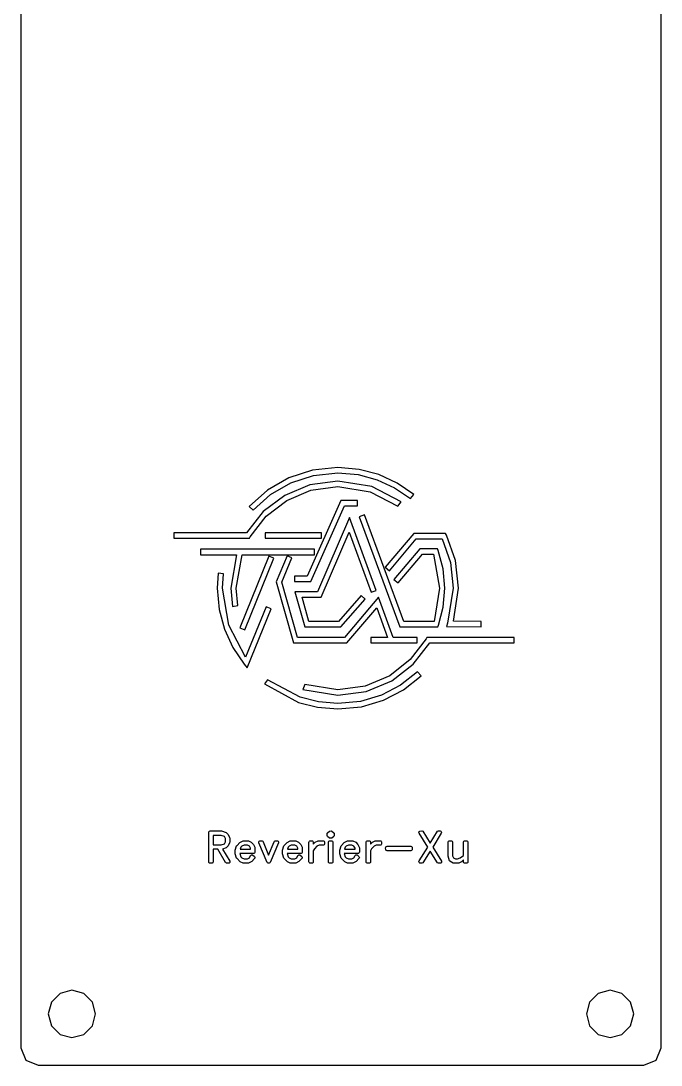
# Model space of a CAD drawing. Extents: x 5.1 to 34.9, y 5.1 to 102.1.
# Drawn here: x 5.12 to 34.87, y 5.13 to 53.63 of the extents above; entities that cross this region are included whole.
import ezdxf

# ---------------------------------------------------------------- set-up
doc = ezdxf.new("R2010")
doc.units = 0
doc.layers.get('0').update_dxf_attribs({"lineweight": 25, "true_color": 0xffffff})
doc.layers.add('Body004', color=7, linetype='BYLAYER', lineweight=5, true_color=0xffffff)

msp = doc.modelspace()

# ---------------------------------------------------------------- linework, layer by layer
at = {"lineweight": -3}
for points in [[(19.858934, 32.881934), (18.671527, 32.755897), (17.570959, 32.395346), (16.583785, 31.826621), (15.736562, 31.076062), (15.920275, 30.906491), (16.729639, 31.623727), (17.672455, 32.167113), (18.723847, 32.511549), (19.858934, 32.631939), (20.794897, 32.550531), (21.677581, 32.315515), (22.493362, 31.940707), (23.228613, 31.43992), (23.385958, 31.634206), (22.616289, 32.1583), (21.762087, 32.550635), (20.838065, 32.796689), (19.858934, 32.881934), (19.858934, 32.881934)], [(19.858934, 32.246671), (18.558265, 32.074529), (17.386408, 31.58829), (16.388452, 30.833233), (15.609482, 29.854636), (12.23531, 29.854636), (12.23531, 29.604575), (15.749712, 29.604575), (15.785992, 29.666165), (16.524546, 30.618616), (17.479204, 31.354361), (18.605491, 31.828636), (19.858934, 31.996676), (21.350663, 31.75635), (22.646084, 31.086966), (22.793781, 31.28872), (21.429306, 31.993541), (19.858934, 32.246671), (19.858934, 32.246671)]]:
    msp.add_lwpolyline(points, close=True, dxfattribs=at)
for points in [[(19.993283, 31.35335), (18.432648, 27.830291), (17.841528, 27.830291), (17.841528, 27.58023), (18.595346, 27.58023), (20.155981, 31.103289), (20.759789, 31.103289), (20.759789, 31.35335), (19.993283, 31.35335)], [(20.400029, 30.556049), (18.914465, 27.10674), (17.862411, 27.10674), (18.322024, 25.483788), (19.998768, 25.483788), (21.118756, 26.77414), (20.929954, 26.938028), (19.884707, 25.733783), (18.511023, 25.733783), (18.193094, 26.856679), (19.078948, 26.856679), (20.380666, 29.879021), (21.397365, 27.088434), (21.632293, 27.174013), (20.400029, 30.556049)], [(21.08426, 30.683789), (20.849795, 30.597087), (22.740914, 25.483854), (24.50066, 25.483854), (24.530662, 25.56593), (24.754257, 26.394763), (24.83174, 27.273866), (24.749528, 28.17896), (24.512621, 29.030241), (24.48209, 29.111127), (23.66655, 29.111127), (22.461776, 27.684378), (22.652759, 27.523134), (23.782593, 28.861132), (24.30525, 28.861132), (24.581744, 27.273866), (24.321903, 25.733849), (22.914979, 25.733849), (21.08426, 30.683789)], [(16.473396, 29.854636), (16.473396, 29.604575), (19.1, 29.604575), (19.1, 29.854636), (16.473396, 29.854636)], [(23.378954, 29.812805), (22.058589, 28.24976), (22.249571, 28.08845), (23.494997, 29.56281), (24.700761, 29.56281), (25.082238, 28.465408), (25.217008, 27.273866), (24.945998, 25.655738), (24.896105, 25.49489), (26.506633, 25.483854), (26.508352, 25.733849), (25.229961, 25.742572), (25.467004, 27.273866), (25.318507, 28.56111), (24.895577, 29.742954), (24.86128, 29.812805), (23.378954, 29.812805)], [(13.470416, 29.082182), (13.470416, 28.832187), (15.140023, 28.832187), (14.886129, 27.273866), (14.957962, 26.427002), (15.204323, 26.469295), (15.136124, 27.273866), (15.402376, 28.832187), (18.773375, 28.832187), (18.773375, 29.082182), (15.490928, 29.082182), (13.470416, 29.082182)], [(16.644447, 28.765457), (15.300871, 25.433829), (15.532561, 25.339924), (16.876137, 28.671485), (16.644447, 28.765457)], [(17.492161, 28.785601), (16.98125, 27.571309), (17.789322, 24.737239), (20.274403, 24.737239), (21.659123, 26.365478), (22.162747, 24.987234), (21.381703, 24.987234), (21.381703, 24.737239), (23.546145, 24.737239), (23.546145, 24.987234), (22.428999, 24.987234), (21.746684, 26.854234), (20.158889, 24.987234), (17.977991, 24.987234), (17.245585, 27.555845), (17.722925, 28.689515), (17.492161, 28.785601)], [(14.294349, 27.975279), (14.250866, 27.273866), (14.336149, 26.294518), (14.582309, 25.370306), (14.974812, 24.515952), (15.499122, 23.746181), (15.632215, 23.581896), (16.749163, 26.321995), (16.517672, 26.416362), (15.564149, 24.077327), (14.782856, 25.560449), (14.500861, 27.273866), (14.542427, 27.944286), (14.294349, 27.975279)], [(23.99307, 24.989613), (23.957054, 24.926635), (23.221193, 23.95713), (22.262055, 23.207005), (21.125887, 22.7228), (19.858934, 22.551056), (18.313631, 22.809641), (18.231885, 22.573392), (19.858934, 22.30106), (21.173537, 22.476964), (22.355668, 22.973338), (23.358503, 23.74318), (24.135216, 24.739486), (28.041628, 24.737239), (28.041763, 24.987234), (23.99307, 24.989613)], [(23.548458, 23.388469), (22.767741, 22.773287), (21.879779, 22.30984), (20.903776, 22.017539), (19.858934, 21.915792), (18.956166, 21.991462), (18.10242, 22.210234), (16.590695, 23.027652), (16.438041, 22.829665), (18.020787, 21.974095), (18.914525, 21.745038), (19.858934, 21.665797), (20.951948, 21.772331), (21.973626, 22.078339), (22.903376, 22.563426), (23.720607, 23.207201), (23.548458, 23.388469)], [(13.859105, 15.958119), (13.874083, 15.980735), (13.8967, 15.995715), (13.924308, 16.000708), (14.441833, 16.000708), (14.656832, 15.933154), (14.684146, 15.915825), (14.761686, 15.833291), (14.826597, 15.703175), (14.834234, 15.670574), (14.834234, 15.478191), (14.826597, 15.445589), (14.761686, 15.315768), (14.684146, 15.233234), (14.656832, 15.215611), (14.491764, 15.160687), (14.829241, 14.598225), (14.834234, 14.570616), (14.829241, 14.5433), (14.801632, 14.510698), (14.774316, 14.500712), (14.699126, 14.500712), (14.676803, 14.505705), (14.639209, 14.535664), (14.271772, 15.148351), (14.056774, 15.148351), (14.056774, 14.570616), (14.05178, 14.5433), (14.036801, 14.520685), (14.014185, 14.505705), (13.98687, 14.500712), (13.8967, 14.505705), (13.874083, 14.520685), (13.859105, 14.5433), (13.854111, 14.570616), (13.854111, 15.930804), (13.859105, 15.958119), (13.859105, 15.958119)], [(14.056774, 15.353069), (14.429203, 15.353069), (14.586634, 15.405644), (14.629222, 15.493171), (14.629222, 15.655594), (14.586634, 15.743121), (14.429203, 15.795696), (14.056774, 15.795696), (14.056774, 15.353069), (14.056774, 15.353069)], [(15.99411, 14.790608), (15.999103, 14.765641), (15.99411, 14.738327), (15.979131, 14.715711), (15.849015, 14.585595), (15.701571, 14.508348), (15.671612, 14.500712), (15.476587, 14.500712), (15.446628, 14.508348), (15.316513, 14.573259), (15.169068, 14.715711), (15.151445, 14.74332), (15.086534, 14.938345), (15.086534, 15.110755), (15.151445, 15.305781), (15.169068, 15.333097), (15.29654, 15.463212), (15.446628, 15.540752), (15.476587, 15.548096), (15.671612, 15.548096), (15.701571, 15.540752), (15.831686, 15.475842), (15.929199, 15.378329), (15.991466, 15.250857), (15.999103, 15.218255), (15.999103, 15.023228), (15.99411, 14.998263), (15.979131, 14.975647), (15.956515, 14.958318), (15.929199, 14.953324), (15.29419, 14.953324), (15.344122, 14.803237), (15.38906, 14.758299), (15.49421, 14.705724), (15.653989, 14.705724), (15.749152, 14.753306), (15.801433, 14.860805), (15.841672, 14.895757), (15.893954, 14.893113), (15.979131, 14.815573), (15.99411, 14.790608), (15.99411, 14.790608)], [(16.186493, 15.503157), (16.201472, 15.525773), (16.223794, 15.543102), (16.313964, 15.548096), (16.341573, 15.543102), (16.363895, 15.525773), (16.378875, 15.503157), (16.638811, 14.883127), (16.899042, 15.503157), (16.914022, 15.525773), (16.936344, 15.543102), (16.963953, 15.548096), (17.028864, 15.548096), (17.05383, 15.543102), (17.076446, 15.525773), (17.091424, 15.503157), (17.096417, 15.475842), (17.091424, 15.450583), (16.704016, 14.5433), (16.689037, 14.520685), (16.666421, 14.505705), (16.638811, 14.500712), (16.613846, 14.505705), (16.58888, 14.520685), (16.573901, 14.5433), (16.186493, 15.450583), (16.1815, 15.475842), (16.186493, 15.503157), (16.186493, 15.503157)], [(18.191382, 14.790608), (18.196376, 14.765641), (18.191382, 14.738327), (18.176403, 14.715711), (18.046288, 14.585595), (17.898843, 14.508348), (17.868884, 14.500712), (17.673859, 14.500712), (17.6439, 14.508348), (17.513785, 14.573259), (17.36634, 14.715711), (17.348718, 14.74332), (17.283807, 14.938345), (17.283807, 15.110755), (17.348718, 15.305781), (17.36634, 15.333097), (17.493813, 15.463212), (17.6439, 15.540752), (17.673859, 15.548096), (17.868884, 15.548096), (17.898843, 15.540752), (18.028959, 15.475842), (18.126472, 15.378329), (18.188739, 15.250857), (18.196376, 15.218255), (18.196376, 15.023228), (18.191382, 14.998263), (18.176403, 14.975647), (18.153787, 14.958318), (18.126472, 14.953324), (17.491463, 14.953324), (17.541394, 14.803237), (17.586332, 14.758299), (17.691482, 14.705724), (17.851263, 14.705724), (17.946425, 14.753306), (17.998706, 14.860805), (18.038945, 14.895757), (18.091226, 14.893113), (18.176403, 14.815573), (18.191382, 14.790608), (18.191382, 14.790608)], [(18.513587, 15.503157), (18.528566, 15.525773), (18.553826, 15.543102), (18.643701, 15.548096), (18.67131, 15.543102), (18.693633, 15.525773), (18.708612, 15.503157), (18.713606, 15.388315), (18.806125, 15.475842), (18.936241, 15.540752), (18.968843, 15.548096), (19.188835, 15.543102), (19.211157, 15.525773), (19.226136, 15.503157), (19.231129, 15.478191), (19.226136, 15.385672), (19.211157, 15.363349), (19.188835, 15.348076), (18.983822, 15.343083), (18.878673, 15.290802), (18.76618, 15.175666), (18.713606, 15.07316), (18.713606, 14.570616), (18.708612, 14.5433), (18.693633, 14.520685), (18.67131, 14.505705), (18.643701, 14.500712), (18.553826, 14.505705), (18.528566, 14.520685), (18.513587, 14.5433), (18.508594, 14.570616), (18.508594, 15.478191), (18.513587, 15.503157), (18.513587, 15.503157)], [(19.458758, 15.995715), (19.551277, 16.000708), (19.578592, 15.995715), (19.666119, 15.915825), (19.681099, 15.893209), (19.686092, 15.800689), (19.681099, 15.77308), (19.666119, 15.750757), (19.578592, 15.670574), (19.486073, 15.66558), (19.458758, 15.670574), (19.371231, 15.750757), (19.356252, 15.77308), (19.351259, 15.8656), (19.356252, 15.893209), (19.371231, 15.915825), (19.458758, 15.995715), (19.458758, 15.995715)], [(19.421162, 15.503157), (19.436142, 15.525773), (19.458758, 15.543102), (19.551277, 15.548096), (19.578592, 15.543102), (19.601208, 15.525773), (19.616188, 15.503157), (19.621181, 15.478191), (19.621181, 14.570616), (19.616188, 14.5433), (19.601208, 14.520685), (19.578592, 14.505705), (19.551277, 14.500712), (19.458758, 14.505705), (19.436142, 14.520685), (19.421162, 14.5433), (19.416169, 14.570616), (19.416169, 15.478191), (19.421162, 15.503157), (19.421162, 15.503157)], [(20.848611, 14.790608), (20.853604, 14.765641), (20.848611, 14.738327), (20.833632, 14.715711), (20.703516, 14.585595), (20.556072, 14.508348), (20.526113, 14.500712), (20.331087, 14.500712), (20.301128, 14.508348), (20.171014, 14.573259), (20.023569, 14.715711), (20.005947, 14.74332), (19.941036, 14.938345), (19.941036, 15.110755), (20.005947, 15.305781), (20.023569, 15.333097), (20.151041, 15.463212), (20.301128, 15.540752), (20.331087, 15.548096), (20.526113, 15.548096), (20.556072, 15.540752), (20.686187, 15.475842), (20.7837, 15.378329), (20.845968, 15.250857), (20.853604, 15.218255), (20.853604, 15.023228), (20.848611, 14.998263), (20.833632, 14.975647), (20.811016, 14.958318), (20.7837, 14.953324), (20.148691, 14.953324), (20.198623, 14.803237), (20.24356, 14.758299), (20.34871, 14.705724), (20.50849, 14.705724), (20.603654, 14.753306), (20.655935, 14.860805), (20.696174, 14.895757), (20.748455, 14.893113), (20.833632, 14.815573), (20.848611, 14.790608), (20.848611, 14.790608)], [(21.170815, 15.503157), (21.185794, 15.525773), (21.211054, 15.543102), (21.30093, 15.548096), (21.328539, 15.543102), (21.350861, 15.525773), (21.365841, 15.503157), (21.370834, 15.388315), (21.463354, 15.475842), (21.59347, 15.540752), (21.626072, 15.548096), (21.846062, 15.543102), (21.868386, 15.525773), (21.883364, 15.503157), (21.888357, 15.478191), (21.883364, 15.385672), (21.868386, 15.363349), (21.846062, 15.348076), (21.641051, 15.343083), (21.535902, 15.290802), (21.423409, 15.175666), (21.370834, 15.07316), (21.370834, 14.570616), (21.365841, 14.5433), (21.350861, 14.520685), (21.328539, 14.505705), (21.30093, 14.500712), (21.211054, 14.505705), (21.185794, 14.520685), (21.170815, 14.5433), (21.165822, 14.570616), (21.165822, 15.478191), (21.170815, 15.503157), (21.170815, 15.503157)], [(23.635954, 15.970749), (23.665913, 15.995715), (23.758433, 16.000708), (23.800728, 15.985729), (24.145842, 15.435603), (24.490955, 15.985729), (24.53325, 16.000708), (24.610791, 16.000708), (24.635756, 15.990722), (24.655729, 15.970749), (24.668359, 15.930804), (24.658372, 15.893209), (24.260977, 15.250857), (24.663365, 14.598225), (24.668359, 14.570616), (24.663365, 14.5433), (24.635756, 14.510698), (24.610791, 14.500712), (24.53325, 14.500712), (24.490955, 14.515691), (24.145842, 15.065817), (23.800728, 14.515691), (23.758433, 14.500712), (23.680893, 14.500712), (23.655927, 14.510698), (23.635954, 14.530671), (23.623325, 14.570616), (23.633311, 14.608211), (24.030706, 15.250857), (23.633311, 15.893209), (23.623325, 15.925811), (23.635954, 15.970749), (23.635954, 15.970749)], [(24.98557, 15.503157), (25.000548, 15.525773), (25.023166, 15.543102), (25.050773, 15.548096), (25.14065, 15.543102), (25.163266, 15.525773), (25.178245, 15.503157), (25.183239, 15.478191), (25.183239, 14.845825), (25.23082, 14.753306), (25.32569, 14.705724), (25.42056, 14.705724), (25.533052, 14.760649), (25.693126, 14.868148), (25.693126, 15.478191), (25.698119, 15.503157), (25.713099, 15.525773), (25.735715, 15.543102), (25.763324, 15.548096), (25.825591, 15.548096), (25.853201, 15.543102), (25.875816, 15.525773), (25.890795, 15.503157), (25.895788, 15.478191), (25.895788, 14.570616), (25.890795, 14.5433), (25.875816, 14.520685), (25.853201, 14.505705), (25.825591, 14.500712), (25.763324, 14.500712), (25.735715, 14.505705), (25.713099, 14.520685), (25.698119, 14.5433), (25.693126, 14.570616), (25.693126, 14.660786), (25.598257, 14.573259), (25.470785, 14.508348), (25.438183, 14.500712), (25.243156, 14.500712), (25.213198, 14.508348), (25.06076, 14.590588), (25.048131, 14.613205), (24.980576, 14.830846), (24.980576, 15.478191), (24.98557, 15.503157), (24.98557, 15.503157)], [(15.79644, 15.158337), (15.79644, 15.200632), (15.749152, 15.295795), (15.653989, 15.343083), (15.49421, 15.343083), (15.38906, 15.290802), (15.344122, 15.24557), (15.314163, 15.158337), (15.79644, 15.158337), (15.79644, 15.158337)], [(17.993713, 15.158337), (17.993713, 15.200632), (17.946425, 15.295795), (17.851263, 15.343083), (17.691482, 15.343083), (17.586332, 15.290802), (17.541394, 15.24557), (17.511435, 15.158337), (17.993713, 15.158337), (17.993713, 15.158337)], [(20.650942, 15.158337), (20.650942, 15.200632), (20.603654, 15.295795), (20.50849, 15.343083), (20.34871, 15.343083), (20.24356, 15.290802), (20.198623, 15.24557), (20.168664, 15.158337), (20.650942, 15.158337), (20.650942, 15.158337)], [(22.075747, 15.24557), (22.090726, 15.268186), (22.113342, 15.283166), (22.140952, 15.288158), (23.24091, 15.288158), (23.268226, 15.283166), (23.290841, 15.268186), (23.305821, 15.24557), (23.310814, 15.153344), (23.305821, 15.125735), (23.290841, 15.103119), (23.268226, 15.088139), (23.24091, 15.083146), (22.140952, 15.083146), (22.113342, 15.088139), (22.090726, 15.103119), (22.075747, 15.125735), (22.070754, 15.218255), (22.075747, 15.24557), (22.075747, 15.24557)]]:
    msp.add_lwpolyline(points, dxfattribs=at)
at = {"layer": 'Body004', "lineweight": -3}
for points in [[(5.124993, 101.325507), (5.124993, 5.924671)], [(5.124993, 101.325507), (5.124993, 5.924671)], [(5.124993, 101.325507), (5.124993, 5.924671)], [(5.124993, 101.325507), (5.124993, 5.924671)], [(34.874906, 5.924671), (34.874906, 101.325507)], [(34.874906, 5.924671), (34.874906, 101.325507)], [(34.874906, 5.924671), (34.874906, 101.325507)], [(34.874906, 5.924671), (34.874906, 101.325507)], [(8.599978, 7.50073), (8.452606, 8.050728), (8.04998, 8.453354), (7.499982, 8.600726), (6.949982, 8.453354), (6.547356, 8.050728), (6.399984, 7.50073), (6.547356, 6.950731), (6.949982, 6.548104), (7.499982, 6.400732), (8.04998, 6.548104), (8.452606, 6.950731), (8.599978, 7.50073), (8.599978, 7.50073)], [(8.599978, 7.50073), (8.452606, 8.050728), (8.04998, 8.453354), (7.499982, 8.600726), (6.949982, 8.453354), (6.547356, 8.050728), (6.399984, 7.50073), (6.547356, 6.950731), (6.949982, 6.548104), (7.499982, 6.400732), (8.04998, 6.548104), (8.452606, 6.950731), (8.599978, 7.50073), (8.599978, 7.50073)], [(8.599978, 7.50073), (8.452606, 8.050728), (8.04998, 8.453354), (7.499982, 8.600726), (6.949982, 8.453354), (6.547356, 8.050728), (6.399984, 7.50073), (6.547356, 6.950731), (6.949982, 6.548104), (7.499982, 6.400732), (8.04998, 6.548104), (8.452606, 6.950731), (8.599978, 7.50073), (8.599978, 7.50073)], [(8.599978, 7.50073), (8.452606, 8.050728), (8.04998, 8.453354), (7.499982, 8.600726), (6.949982, 8.453354), (6.547356, 8.050728), (6.399984, 7.50073), (6.547356, 6.950731), (6.949982, 6.548104), (7.499982, 6.400732), (8.04998, 6.548104), (8.452606, 6.950731), (8.599978, 7.50073), (8.599978, 7.50073)], [(33.599916, 7.50073), (33.452544, 8.050728), (33.049916, 8.453354), (32.499918, 8.600726), (31.94992, 8.453354), (31.547292, 8.050728), (31.39992, 7.50073), (31.547292, 6.950731), (31.94992, 6.548104), (32.499918, 6.400732), (33.049916, 6.548104), (33.452544, 6.950731), (33.599916, 7.50073), (33.599916, 7.50073)], [(33.599916, 7.50073), (33.452544, 8.050728), (33.049916, 8.453354), (32.499918, 8.600726), (31.94992, 8.453354), (31.547292, 8.050728), (31.39992, 7.50073), (31.547292, 6.950731), (31.94992, 6.548104), (32.499918, 6.400732), (33.049916, 6.548104), (33.452544, 6.950731), (33.599916, 7.50073), (33.599916, 7.50073)], [(33.599916, 7.50073), (33.452544, 8.050728), (33.049916, 8.453354), (32.499918, 8.600726), (31.94992, 8.453354), (31.547292, 8.050728), (31.39992, 7.50073), (31.547292, 6.950731), (31.94992, 6.548104), (32.499918, 6.400732), (33.049916, 6.548104), (33.452544, 6.950731), (33.599916, 7.50073), (33.599916, 7.50073)], [(33.599916, 7.50073), (33.452544, 8.050728), (33.049916, 8.453354), (32.499918, 8.600726), (31.94992, 8.453354), (31.547292, 8.050728), (31.39992, 7.50073), (31.547292, 6.950731), (31.94992, 6.548104), (32.499918, 6.400732), (33.049916, 6.548104), (33.452544, 6.950731), (33.599916, 7.50073), (33.599916, 7.50073)], [(8.599968, 7.501584), (8.599968, 7.501584)], [(8.599968, 7.501584), (8.599968, 7.501584)], [(33.599882, 7.501584), (33.599882, 7.501584)], [(33.599882, 7.501584), (33.599882, 7.501584)], [(5.124988, 5.925734), (5.359301, 5.360049), (5.924985, 5.125736)], [(5.124988, 5.925734), (5.359301, 5.360049), (5.924985, 5.125736)], [(5.124988, 5.925734), (5.359301, 5.360049), (5.924985, 5.125736)], [(5.124988, 5.925734), (5.359301, 5.360049), (5.924985, 5.125736)], [(5.124993, 5.924671), (5.124993, 5.924671)], [(5.124993, 5.924671), (5.124993, 5.924671)], [(34.074914, 5.125736), (34.640598, 5.360049), (34.874912, 5.925734)], [(34.074914, 5.125736), (34.640598, 5.360049), (34.874912, 5.925734)], [(34.074914, 5.125736), (34.640598, 5.360049), (34.874912, 5.925734)], [(34.074914, 5.125736), (34.640598, 5.360049), (34.874912, 5.925734)], [(34.874906, 5.924671), (34.874906, 5.924671)], [(34.874906, 5.924671), (34.874906, 5.924671)], [(5.924985, 5.125632), (5.924985, 5.125632)], [(5.924985, 5.125632), (34.074808, 5.125632)], [(5.924985, 5.125632), (34.074808, 5.125632)], [(5.924985, 5.125632), (5.924985, 5.125632)], [(5.924985, 5.125632), (34.074808, 5.125632)], [(5.924985, 5.125632), (34.074808, 5.125632)], [(34.074808, 5.125632), (34.074808, 5.125632)], [(34.074808, 5.125632), (34.074808, 5.125632)]]:
    msp.add_lwpolyline(points, dxfattribs=at)

doc.saveas('drawing.dxf')
